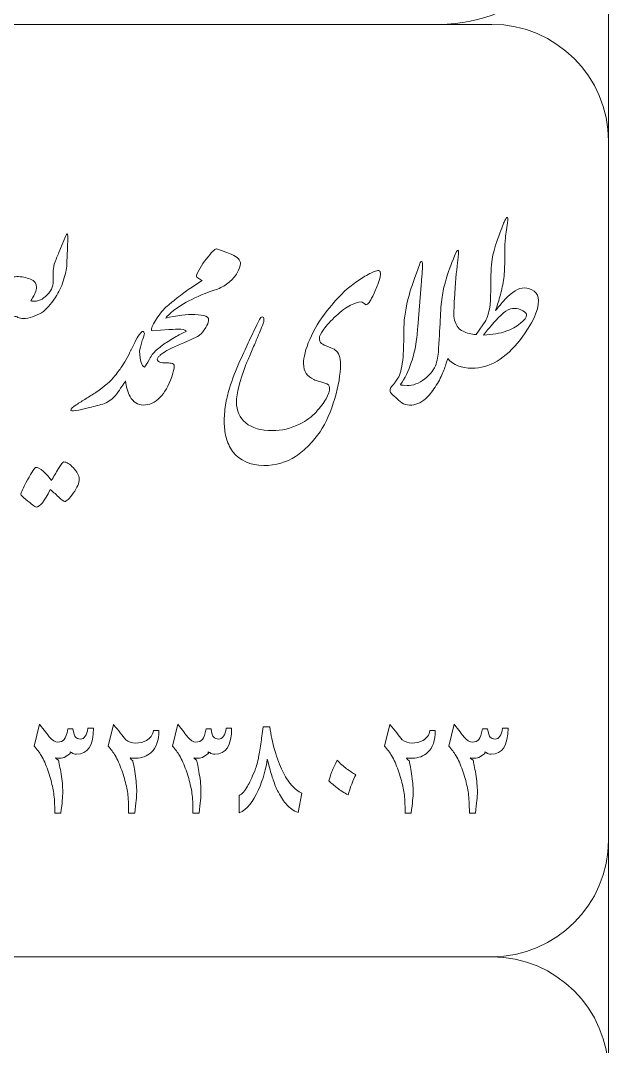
# Model space of a CAD drawing. Header units: millimetres. Extents: x 62 to 462, y 96 to 456.
# Drawn here: x 443.4 to 462.31, y 343.42 to 376.43 of the extents above; entities that cross this region are included whole.
import ezdxf

# ---------------------------------------------------------------- set-up
doc = ezdxf.new("R2010")
doc.units = ezdxf.units.MM
doc.header["$MEASUREMENT"] = 0
doc.layers.add('Layer 1', color=7, linetype='Continuous')

msp = doc.modelspace()

# ---------------------------------------------------------------- linework, layer by layer
at = {"layer": 'Layer 1', "color": 242, "lineweight": 18}
msp.add_lwpolyline([(62.3067, 95.8033), (462.3067, 95.8033), (462.3067, 455.8033), (62.3067, 455.8033), (62.3067, 95.8033)], close=True, dxfattribs=at)
at = {"layer": 'Layer 1', "color": 250, "lineweight": 18}
for points, knots in [([(427.2442, 415.8033), (427.2442, 415.8033), (456.8692, 415.8033), (456.8692, 415.8033), (459.5887, 415.8033), (461.8067, 413.5853), (461.8067, 410.8658), (461.8067, 410.8658), (461.8067, 381.2408), (461.8067, 381.2408), (461.8067, 378.5213), (459.5887, 376.3033), (456.8692, 376.3033), (456.8692, 376.3033), (427.2442, 376.3033), (427.2442, 376.3033), (424.5247, 376.3033), (422.3067, 378.5213), (422.3067, 381.2408), (422.3067, 381.2408), (422.3067, 410.8658), (422.3067, 410.8658), (422.3067, 413.5853), (424.5247, 415.8033), (427.2442, 415.8033)], [0, 0, 0, 0, 0.125, 0.125, 0.125, 0.25, 0.25, 0.25, 0.375, 0.375, 0.375, 0.5, 0.5, 0.5, 0.625, 0.625, 0.625, 0.75, 0.75, 0.75, 0.875, 0.875, 0.875, 1, 1, 1, 1]), ([(436.0567, 376.3033), (436.0567, 376.3033), (458.5567, 376.3033), (458.5567, 376.3033), (460.6221, 376.3033), (462.3067, 374.6187), (462.3067, 372.5533), (462.3067, 372.5533), (462.3067, 350.0533), (462.3067, 350.0533), (462.3067, 347.9879), (460.6221, 346.3033), (458.5567, 346.3033), (458.5567, 346.3033), (436.0567, 346.3033), (436.0567, 346.3033), (433.9913, 346.3033), (432.3067, 347.9879), (432.3067, 350.0533), (432.3067, 350.0533), (432.3067, 372.5533), (432.3067, 372.5533), (432.3067, 374.6187), (433.9913, 376.3033), (436.0567, 376.3033)], [0, 0, 0, 0, 0.125, 0.125, 0.125, 0.25, 0.25, 0.25, 0.375, 0.375, 0.375, 0.5, 0.5, 0.5, 0.625, 0.625, 0.625, 0.75, 0.75, 0.75, 0.875, 0.875, 0.875, 1, 1, 1, 1]), ([(457.3304, 366.9732), (457.338, 366.8896), (457.3533, 366.809), (457.3759, 366.7307), (457.4218, 366.5895), (457.5064, 366.4872), (457.6299, 366.4272), (457.7534, 366.3673), (457.8927, 366.332), (458.048, 366.3214), (458.048, 366.3214), (458.3584, 366.7765), (458.3584, 366.7765), (458.4096, 366.863), (458.4554, 367.0094), (458.4924, 367.2157), (458.5101, 367.3286), (458.5207, 367.5791), (458.5242, 367.9619), (458.5278, 368.3464), (458.5436, 368.6322), (458.5754, 368.8173), (458.6106, 368.9902), (458.6777, 369.2124), (458.7765, 369.4859), (458.877, 369.761), (458.9387, 369.9198), (458.9599, 369.9621), (458.9828, 370.0044), (459.0005, 370.0397), (459.0146, 370.068), (459.0322, 370.0962), (459.0481, 370.1014), (459.0604, 370.0856), (459.0745, 370.0697), (459.078, 370.0432), (459.071, 370.0044), (459.0339, 369.7734), (459.0075, 369.5864), (458.9934, 369.44), (458.9811, 369.2936), (458.974, 369.1542), (458.9757, 369.0219), (458.9775, 368.8896), (458.9757, 368.7186), (458.9687, 368.5086), (458.9616, 368.2988), (458.9405, 368.1048), (458.9052, 367.9284), (458.8717, 367.7502), (458.8293, 367.5791), (458.7765, 367.4115), (458.7253, 367.2457), (458.69, 367.1399), (458.6742, 367.094), (458.757, 367.1981), (458.8576, 367.3163), (458.9793, 367.4521), (459.2086, 367.7008), (459.4185, 367.8243), (459.6037, 367.8243), (459.7166, 367.8243), (459.8207, 367.7872), (459.9141, 367.7149), (460.0094, 367.6461), (460.0588, 367.5491), (460.0588, 367.4203), (460.0588, 367.0887), (459.863, 366.6707), (459.4749, 366.1627), (458.9987, 365.5488), (458.4783, 365.2419), (457.9139, 365.2419), (457.5739, 365.2419), (457.3163, 365.345), (457.1399, 365.5524), (457.1271, 365.5111), (457.1147, 365.4735), (457.1025, 365.4396), (457.0725, 365.3372), (457.0284, 365.2155), (456.9702, 365.0762), (456.9138, 364.9368), (456.8343, 364.7886), (456.7338, 364.6335), (456.6315, 364.4782), (456.5292, 364.353), (456.4251, 364.256), (456.2646, 364.1166), (456.0936, 364.0496), (455.9136, 364.0531), (455.8219, 364.0566), (455.7372, 364.0813), (455.6614, 364.1272), (455.589, 364.1748), (455.5221, 364.2348), (455.4603, 364.3036), (455.4039, 364.3477), (455.3703, 364.3776), (455.3562, 364.39), (455.3086, 364.4359), (455.2839, 364.4817), (455.2839, 364.5294), (455.2839, 364.5646), (455.3016, 364.6052), (455.3351, 364.6493), (455.3703, 364.6934), (455.4091, 364.7445), (455.455, 364.7992), (455.4744, 364.8257), (455.5026, 364.8681), (455.5362, 364.9227), (455.5714, 364.9774), (455.6014, 365.0514), (455.6279, 365.1432), (455.6526, 365.2332), (455.6755, 365.3531), (455.6913, 365.5013), (455.7055, 365.6494), (455.7143, 365.7782), (455.7178, 365.884), (455.7178, 365.884), (455.7284, 366.2051), (455.7284, 366.2051), (455.7319, 366.3144), (455.7319, 366.4308), (455.7284, 366.5508), (455.7354, 366.8683), (455.7901, 367.2123), (455.8942, 367.5844), (455.9665, 367.8366), (456.0812, 368.1753), (456.24, 368.6022), (456.2505, 368.6304), (456.2611, 368.6481), (456.2717, 368.6586), (456.2805, 368.6692), (456.2893, 368.6745), (456.2964, 368.6745), (456.3211, 368.6709), (456.3317, 368.6057), (456.3282, 368.4787), (456.3246, 368.417), (456.3176, 368.3164), (456.3069, 368.1789), (456.2964, 368.0377), (456.2893, 367.9478), (456.2858, 367.9107), (456.2858, 367.9107), (456.1729, 366.5667), (456.1729, 366.5667), (456.1659, 366.4044), (456.1464, 366.2209), (456.1164, 366.0128), (456.0812, 365.8134), (456.0318, 365.6194), (455.9665, 365.4289), (455.8766, 365.1503), (455.7602, 364.9104), (455.619, 364.711), (455.6261, 364.6969), (455.6544, 364.6899), (455.702, 364.6899), (455.702, 364.6899), (455.8325, 364.6846), (455.8325, 364.6846), (456.0212, 364.6776), (456.21, 364.7499), (456.4005, 364.8998), (456.5892, 365.0497), (456.7109, 365.2085), (456.762, 365.3742), (456.8132, 365.5419), (456.8414, 365.7094), (456.845, 365.8788), (456.8679, 366.2685), (456.8873, 366.6072), (456.9014, 366.8947), (456.9155, 367.1823), (456.9366, 367.4151), (456.9666, 367.595), (456.9949, 367.7732), (457.0425, 367.9689), (457.1078, 368.1789), (457.173, 368.3887), (457.2771, 368.6604), (457.4182, 368.9955), (457.4394, 369.0291), (457.457, 369.0432), (457.4747, 369.0361), (457.4923, 369.0291), (457.4853, 368.895), (457.4517, 368.6304), (457.4182, 368.3676), (457.3847, 367.9778), (457.3512, 367.461), (457.3476, 367.3266), (457.3408, 367.1646), (457.3304, 366.9732)], [0, 0, 0, 0, 0.0151515, 0.0151515, 0.0151515, 0.030303, 0.030303, 0.030303, 0.0454545, 0.0454545, 0.0454545, 0.0606061, 0.0606061, 0.0606061, 0.0757576, 0.0757576, 0.0757576, 0.0909091, 0.0909091, 0.0909091, 0.1060606, 0.1060606, 0.1060606, 0.1212121, 0.1212121, 0.1212121, 0.1363636, 0.1363636, 0.1363636, 0.1515152, 0.1515152, 0.1515152, 0.1666667, 0.1666667, 0.1666667, 0.1818182, 0.1818182, 0.1818182, 0.1969697, 0.1969697, 0.1969697, 0.2121212, 0.2121212, 0.2121212, 0.2272727, 0.2272727, 0.2272727, 0.2424242, 0.2424242, 0.2424242, 0.2575758, 0.2575758, 0.2575758, 0.2727273, 0.2727273, 0.2727273, 0.2878788, 0.2878788, 0.2878788, 0.3030303, 0.3030303, 0.3030303, 0.3181818, 0.3181818, 0.3181818, 0.3333333, 0.3333333, 0.3333333, 0.3484848, 0.3484848, 0.3484848, 0.3636364, 0.3636364, 0.3636364, 0.3787879, 0.3787879, 0.3787879, 0.3939394, 0.3939394, 0.3939394, 0.4090909, 0.4090909, 0.4090909, 0.4242424, 0.4242424, 0.4242424, 0.4393939, 0.4393939, 0.4393939, 0.4545455, 0.4545455, 0.4545455, 0.469697, 0.469697, 0.469697, 0.4848485, 0.4848485, 0.4848485, 0.5, 0.5, 0.5, 0.5151515, 0.5151515, 0.5151515, 0.530303, 0.530303, 0.530303, 0.5454545, 0.5454545, 0.5454545, 0.5606061, 0.5606061, 0.5606061, 0.5757576, 0.5757576, 0.5757576, 0.5909091, 0.5909091, 0.5909091, 0.6060606, 0.6060606, 0.6060606, 0.6212121, 0.6212121, 0.6212121, 0.6363636, 0.6363636, 0.6363636, 0.6515152, 0.6515152, 0.6515152, 0.6666667, 0.6666667, 0.6666667, 0.6818182, 0.6818182, 0.6818182, 0.6969697, 0.6969697, 0.6969697, 0.7121212, 0.7121212, 0.7121212, 0.7272727, 0.7272727, 0.7272727, 0.7424242, 0.7424242, 0.7424242, 0.7575758, 0.7575758, 0.7575758, 0.7727273, 0.7727273, 0.7727273, 0.7878788, 0.7878788, 0.7878788, 0.8030303, 0.8030303, 0.8030303, 0.8181818, 0.8181818, 0.8181818, 0.8333333, 0.8333333, 0.8333333, 0.8484848, 0.8484848, 0.8484848, 0.8636364, 0.8636364, 0.8636364, 0.8787879, 0.8787879, 0.8787879, 0.8939394, 0.8939394, 0.8939394, 0.9090909, 0.9090909, 0.9090909, 0.9242424, 0.9242424, 0.9242424, 0.9393939, 0.9393939, 0.9393939, 0.9545455, 0.9545455, 0.9545455, 0.969697, 0.969697, 0.969697, 0.9848485, 0.9848485, 0.9848485, 1, 1, 1, 1]), ([(444.1413, 367.4998), (444.2242, 367.558), (444.2948, 367.6303), (444.353, 367.7167), (444.4147, 367.8032), (444.4465, 367.8896), (444.4465, 367.9761), (444.4465, 367.9761), (444.4465, 368.3165), (444.4465, 368.3165), (444.4465, 368.3994), (444.4606, 368.4911), (444.4871, 368.5899), (444.5364, 368.7274), (444.5859, 368.8545), (444.637, 368.9673), (444.637, 368.9673), (444.8487, 369.4788), (444.8487, 369.4788), (444.8522, 369.5036), (444.8698, 369.5318), (444.9015, 369.5618), (444.9157, 369.5618), (444.921, 369.5265), (444.921, 369.4542), (444.921, 369.4542), (444.9122, 369.0873), (444.9122, 369.0873), (444.9122, 369.0873), (444.891, 368.6428), (444.891, 368.6428), (444.891, 368.4876), (444.8592, 368.3112), (444.7975, 368.1154), (444.7393, 367.9178), (444.6634, 367.745), (444.57, 367.5933), (444.4294, 367.3631), (444.2871, 367.1871), (444.1431, 367.0673), (444.1431, 367.0673), (444.1413, 367.0641), (444.1413, 367.0641), (444.0584, 367.0094), (443.9649, 366.9618), (443.8626, 366.923), (443.7585, 366.8824), (443.658, 366.8559), (443.5628, 366.8418), (443.5098, 366.8313), (443.4552, 366.8348), (443.397, 366.8489), (443.3388, 366.8648), (443.2929, 366.8824), (443.2629, 366.9036), (443.2206, 366.9036), (443.1624, 366.8859), (443.0865, 366.8524), (443.0142, 366.8207), (442.9242, 366.7766), (442.8184, 366.7184), (442.8184, 366.7184), (442.5132, 366.5261), (442.5132, 366.5261), (442.5132, 366.5261), (442.5129, 366.5274), (442.5129, 366.5274), (442.416, 366.4413), (442.2996, 366.376), (442.1622, 366.332), (442.007, 366.2721), (441.8112, 366.2544), (441.5731, 366.2738), (441.5237, 366.2738), (441.3032, 366.1768), (440.9064, 365.9793), (440.9064, 365.9793), (440.6337, 365.829), (440.6337, 365.829), (440.6337, 365.829), (440.6136, 365.75), (440.6136, 365.75), (440.5924, 365.6635), (440.5659, 365.5806), (440.5395, 365.5048), (440.4177, 365.1714), (440.3067, 364.9245), (440.2026, 364.7657), (440.1003, 364.607), (440.0191, 364.5099), (439.9609, 364.4712), (439.901, 364.4341), (439.8145, 364.3935), (439.6963, 364.3494), (439.5799, 364.3071), (439.4018, 364.2471), (439.1619, 364.1695), (438.922, 364.0919), (438.7809, 364.0531), (438.735, 364.0531), (438.7086, 364.0531), (438.6945, 364.0602), (438.6945, 364.0743), (438.6663, 364.1113), (438.8091, 364.2366), (439.1231, 364.4465), (439.437, 364.6563), (439.6399, 364.794), (439.7298, 364.8592), (439.8216, 364.9245), (439.9151, 365.0197), (440.0085, 365.1467), (440.1038, 365.2719), (440.1744, 365.4148), (440.2185, 365.5718), (440.1708, 365.5789), (440.1214, 365.5701), (440.0721, 365.5436), (440.0209, 365.5189), (439.9715, 365.5048), (439.9239, 365.5048), (439.7969, 365.5083), (439.6893, 365.5506), (439.6029, 365.6301), (439.5182, 365.7076), (439.4811, 365.7958), (439.4952, 365.8929), (439.5093, 365.9511), (439.5288, 366.0198), (439.5552, 366.0975), (439.5799, 366.1751), (439.6346, 366.2985), (439.7175, 366.4661), (439.8004, 366.6354), (439.8833, 366.7748), (439.968, 366.8841), (440.0526, 366.9953), (440.1355, 367.05), (440.2185, 367.05), (440.3595, 367.05), (440.4777, 366.99), (440.573, 366.87), (440.6682, 366.7483), (440.7141, 366.6037), (440.7141, 366.4361), (440.7141, 366.4361), (440.7138, 366.4008), (440.7138, 366.4008), (440.7138, 366.4008), (440.8111, 366.4344), (440.8111, 366.4344), (440.9257, 366.4767), (440.984, 366.5067), (440.984, 366.5278), (440.9628, 366.5631), (440.9522, 366.6054), (440.9522, 366.6566), (440.9592, 366.7024), (440.9769, 366.7589), (441.0051, 366.8277), (441.0528, 366.9546), (441.141, 367.1346), (441.2679, 367.3656), (441.3473, 367.5174), (441.4479, 367.6514), (441.5731, 367.7679), (441.6966, 367.8825), (441.7971, 367.9389), (441.873, 367.9389), (441.9929, 367.9389), (442.0917, 367.8878), (442.1675, 367.789), (442.2363, 367.692), (442.2699, 367.565), (442.2699, 367.4062), (442.2699, 367.2651), (442.2504, 367.1381), (442.2116, 367.027), (442.171, 366.9141), (442.1463, 366.8453), (442.1358, 366.8171), (442.1358, 366.8171), (442.1975, 366.8277), (442.1975, 366.8277), (442.3316, 366.8612), (442.4374, 366.907), (442.5132, 366.9618), (442.5132, 366.9618), (442.5165, 366.9564), (442.5165, 366.9564), (442.578, 366.9883), (442.6651, 367.0407), (442.776, 367.1153), (442.8008, 367.1294), (442.8572, 367.17), (442.9472, 367.2352), (442.9472, 367.2899), (442.9224, 367.3692), (442.8748, 367.4733), (442.8237, 367.5668), (442.7532, 367.6127), (442.6632, 367.6127), (442.605, 367.6127), (442.545, 367.5986), (442.4815, 367.5703), (442.4374, 367.5703), (442.4233, 367.6003), (442.4409, 367.6585), (442.455, 367.7009), (442.485, 367.752), (442.5344, 367.8138), (442.6103, 367.9107), (442.7037, 367.9919), (442.8184, 368.0571), (442.8907, 368.096), (442.9648, 368.1242), (443.0406, 368.1453), (443.1342, 368.1736), (443.2117, 368.1877), (443.2788, 368.1877), (443.4357, 368.1877), (443.5839, 368.1594), (443.7233, 368.1048), (443.8538, 368.0536), (443.919, 367.9637), (443.919, 367.8349), (443.919, 367.7908), (443.9032, 367.7361), (443.8732, 367.6709), (443.8556, 367.632), (443.8397, 367.5968), (443.8238, 367.5668), (443.808, 367.5351), (443.7797, 367.4839), (443.7374, 367.4116), (443.7621, 367.3904), (443.8203, 367.3887), (443.9138, 367.4028), (444.0072, 367.4187), (444.0831, 367.4504), (444.1413, 367.4998)], [0, 0, 0, 0, 0.0125, 0.0125, 0.0125, 0.025, 0.025, 0.025, 0.0375, 0.0375, 0.0375, 0.05, 0.05, 0.05, 0.0625, 0.0625, 0.0625, 0.075, 0.075, 0.075, 0.0875, 0.0875, 0.0875, 0.1, 0.1, 0.1, 0.1125, 0.1125, 0.1125, 0.125, 0.125, 0.125, 0.1375, 0.1375, 0.1375, 0.15, 0.15, 0.15, 0.1625, 0.1625, 0.1625, 0.175, 0.175, 0.175, 0.1875, 0.1875, 0.1875, 0.2, 0.2, 0.2, 0.2125, 0.2125, 0.2125, 0.225, 0.225, 0.225, 0.2375, 0.2375, 0.2375, 0.25, 0.25, 0.25, 0.2625, 0.2625, 0.2625, 0.275, 0.275, 0.275, 0.2875, 0.2875, 0.2875, 0.3, 0.3, 0.3, 0.3125, 0.3125, 0.3125, 0.325, 0.325, 0.325, 0.3375, 0.3375, 0.3375, 0.35, 0.35, 0.35, 0.3625, 0.3625, 0.3625, 0.375, 0.375, 0.375, 0.3875, 0.3875, 0.3875, 0.4, 0.4, 0.4, 0.4125, 0.4125, 0.4125, 0.425, 0.425, 0.425, 0.4375, 0.4375, 0.4375, 0.45, 0.45, 0.45, 0.4625, 0.4625, 0.4625, 0.475, 0.475, 0.475, 0.4875, 0.4875, 0.4875, 0.5, 0.5, 0.5, 0.5125, 0.5125, 0.5125, 0.525, 0.525, 0.525, 0.5375, 0.5375, 0.5375, 0.55, 0.55, 0.55, 0.5625, 0.5625, 0.5625, 0.575, 0.575, 0.575, 0.5875, 0.5875, 0.5875, 0.6, 0.6, 0.6, 0.6125, 0.6125, 0.6125, 0.625, 0.625, 0.625, 0.6375, 0.6375, 0.6375, 0.65, 0.65, 0.65, 0.6625, 0.6625, 0.6625, 0.675, 0.675, 0.675, 0.6875, 0.6875, 0.6875, 0.7, 0.7, 0.7, 0.7125, 0.7125, 0.7125, 0.725, 0.725, 0.725, 0.7375, 0.7375, 0.7375, 0.75, 0.75, 0.75, 0.7625, 0.7625, 0.7625, 0.775, 0.775, 0.775, 0.7875, 0.7875, 0.7875, 0.8, 0.8, 0.8, 0.8125, 0.8125, 0.8125, 0.825, 0.825, 0.825, 0.8375, 0.8375, 0.8375, 0.85, 0.85, 0.85, 0.8625, 0.8625, 0.8625, 0.875, 0.875, 0.875, 0.8875, 0.8875, 0.8875, 0.9, 0.9, 0.9, 0.9125, 0.9125, 0.9125, 0.925, 0.925, 0.925, 0.9375, 0.9375, 0.9375, 0.95, 0.95, 0.95, 0.9625, 0.9625, 0.9625, 0.975, 0.975, 0.975, 0.9875, 0.9875, 0.9875, 1, 1, 1, 1]), ([(448.1684, 367.2828), (448.2548, 367.3551), (448.3783, 367.4539), (448.5405, 367.5827), (448.6993, 367.7026), (448.8069, 367.782), (448.8669, 367.819), (448.8669, 367.819), (449.2373, 368.0625), (449.2373, 368.0625), (449.2285, 368.0695), (449.1915, 368.0924), (449.1297, 368.1294), (449.0821, 368.1542), (449.0574, 368.1876), (449.0574, 368.2335), (449.1474, 368.4328), (449.2708, 368.6304), (449.4296, 368.828), (449.5848, 369.0132), (449.6748, 369.0978), (449.703, 369.0802), (449.9817, 368.985), (450.1475, 368.9232), (450.1986, 368.9003), (450.3821, 368.8138), (450.4738, 368.715), (450.4738, 368.6057), (450.4738, 368.5299), (450.4385, 368.4311), (450.3697, 368.3112), (450.2939, 368.193), (450.2074, 368.0924), (450.1122, 368.006), (450.0046, 367.9161), (449.8794, 367.8437), (449.7347, 367.789), (449.359, 367.662), (449.0521, 367.5351), (448.8122, 367.408), (448.5762, 367.2848), (448.3639, 367.1394), (448.1775, 366.9701), (448.1775, 366.9701), (448.1701, 366.9582), (448.1701, 366.9582), (448.1313, 366.9353), (448.1067, 366.9123), (448.0943, 366.8912), (448.0819, 366.87), (448.0767, 366.8595), (448.0767, 366.8559), (448.1067, 366.863), (448.2372, 366.8859), (448.4647, 366.9282), (448.6323, 366.9547), (448.7734, 366.9688), (448.888, 366.9688), (449.052, 366.9688), (449.1879, 366.9582), (449.2902, 366.9388), (449.3978, 366.9177), (449.4507, 366.8683), (449.4507, 366.7889), (449.4507, 366.7572), (449.4313, 366.699), (449.3943, 366.6125), (449.3449, 366.5226), (449.2831, 366.4326), (449.2073, 366.3444), (449.1561, 366.2844), (448.9727, 366.1909), (448.6569, 366.0604), (448.343, 365.9281), (448.149, 365.8399), (448.0767, 365.7941), (448.0043, 365.7465), (447.9496, 365.7076), (447.9108, 365.6777), (447.89, 365.6502), (447.8672, 365.6297), (447.8426, 365.6168), (447.7887, 365.555), (447.7816, 365.5059), (447.8226, 365.4695), (447.8632, 365.4307), (447.932, 365.4113), (448.029, 365.4096), (448.126, 365.4078), (448.1966, 365.4078), (448.2407, 365.4078), (448.3095, 365.4007), (448.3448, 365.3601), (448.3448, 365.2878), (448.3448, 365.2367), (448.3165, 365.1273), (448.2618, 364.9633), (448.1649, 364.674), (448.0396, 364.4517), (447.8844, 364.2966), (447.7221, 364.1343), (447.5457, 364.0531), (447.3517, 364.0531), (447.17, 364.0531), (447.0271, 364.1448), (446.9231, 364.3265), (446.8439, 364.4712), (446.7954, 364.6392), (446.7791, 364.8303), (446.7089, 364.7246), (446.6141, 364.586), (446.4944, 364.4147), (446.4221, 364.3248), (446.3604, 364.2612), (446.3074, 364.2242), (446.2386, 364.1748), (446.1699, 364.136), (446.0993, 364.1078), (446.0288, 364.0778), (445.9512, 364.0549), (445.8665, 364.0355), (445.7818, 364.0161), (445.6989, 363.9966), (445.616, 363.9755), (445.616, 363.9755), (445.2738, 363.8926), (445.2738, 363.8926), (445.1362, 363.8697), (445.0515, 363.8661), (445.0215, 363.882), (445.0215, 363.9314), (445.078, 363.9914), (445.1927, 364.0637), (445.295, 364.1289), (445.4008, 364.196), (445.5066, 364.263), (445.6143, 364.33), (445.7201, 364.3953), (445.8276, 364.4606), (446.0993, 364.6511), (446.3039, 364.8292), (446.438, 364.9932), (446.5403, 365.122), (446.6214, 365.2332), (446.6796, 365.3301), (446.7184, 365.3848), (446.7749, 365.4801), (446.8507, 365.6142), (446.8507, 365.6142), (446.9007, 365.7166), (446.9007, 365.7166), (446.9127, 365.7446), (446.9254, 365.7715), (446.939, 365.7976), (446.9452, 365.8101), (446.9515, 365.8222), (446.958, 365.834), (446.958, 365.834), (447.0729, 366.0693), (447.0729, 366.0693), (447.1242, 366.1751), (447.1753, 366.2615), (447.2229, 366.3267), (447.267, 366.3921), (447.3093, 366.4238), (447.3464, 366.4203), (447.3816, 366.4026), (447.3922, 366.3691), (447.3781, 366.3162), (447.3393, 366.2033), (447.3164, 366.1292), (447.3058, 366.0939), (447.2667, 365.9638), (447.2411, 365.8608), (447.2298, 365.7864), (447.2472, 365.4744), (447.2981, 365.3052), (447.3834, 365.2773), (447.4205, 365.316), (447.4752, 365.399), (447.5439, 365.526), (447.5845, 365.6018), (447.6163, 365.6529), (447.6357, 365.6812), (447.6408, 365.6877), (447.6467, 365.6931), (447.6534, 365.6979), (447.6844, 365.736), (447.7227, 365.7765), (447.7662, 365.817), (447.8738, 365.914), (447.9814, 365.9969), (448.0925, 366.0693), (448.2336, 366.1627), (448.3695, 366.2439), (448.5, 366.3126), (448.5105, 366.3197), (448.5846, 366.3567), (448.7223, 366.422), (448.7223, 366.4555), (448.6675, 366.4802), (448.5564, 366.4944), (448.4612, 366.4979), (448.3306, 366.4944), (448.1701, 366.4837), (448.1701, 366.4837), (447.6321, 366.4414), (447.6321, 366.4414), (447.6075, 366.4414), (447.6004, 366.4626), (447.611, 366.5031), (447.6321, 366.5931), (447.6992, 366.7236), (447.8156, 366.8912), (447.9288, 367.0583), (448.0453, 367.1859), (448.1653, 367.2756), (448.1653, 367.2756), (448.1684, 367.2828), (448.1684, 367.2828)], [0, 0, 0, 0, 0.0136986, 0.0136986, 0.0136986, 0.0273973, 0.0273973, 0.0273973, 0.0410959, 0.0410959, 0.0410959, 0.0547945, 0.0547945, 0.0547945, 0.0684932, 0.0684932, 0.0684932, 0.0821918, 0.0821918, 0.0821918, 0.0958904, 0.0958904, 0.0958904, 0.109589, 0.109589, 0.109589, 0.1232877, 0.1232877, 0.1232877, 0.1369863, 0.1369863, 0.1369863, 0.1506849, 0.1506849, 0.1506849, 0.1643836, 0.1643836, 0.1643836, 0.1780822, 0.1780822, 0.1780822, 0.1917808, 0.1917808, 0.1917808, 0.2054795, 0.2054795, 0.2054795, 0.2191781, 0.2191781, 0.2191781, 0.2328767, 0.2328767, 0.2328767, 0.2465753, 0.2465753, 0.2465753, 0.260274, 0.260274, 0.260274, 0.2739726, 0.2739726, 0.2739726, 0.2876712, 0.2876712, 0.2876712, 0.3013699, 0.3013699, 0.3013699, 0.3150685, 0.3150685, 0.3150685, 0.3287671, 0.3287671, 0.3287671, 0.3424658, 0.3424658, 0.3424658, 0.3561644, 0.3561644, 0.3561644, 0.369863, 0.369863, 0.369863, 0.3835616, 0.3835616, 0.3835616, 0.3972603, 0.3972603, 0.3972603, 0.4109589, 0.4109589, 0.4109589, 0.4246575, 0.4246575, 0.4246575, 0.4383562, 0.4383562, 0.4383562, 0.4520548, 0.4520548, 0.4520548, 0.4657534, 0.4657534, 0.4657534, 0.4794521, 0.4794521, 0.4794521, 0.4931507, 0.4931507, 0.4931507, 0.5068493, 0.5068493, 0.5068493, 0.5205479, 0.5205479, 0.5205479, 0.5342466, 0.5342466, 0.5342466, 0.5479452, 0.5479452, 0.5479452, 0.5616438, 0.5616438, 0.5616438, 0.5753425, 0.5753425, 0.5753425, 0.5890411, 0.5890411, 0.5890411, 0.6027397, 0.6027397, 0.6027397, 0.6164384, 0.6164384, 0.6164384, 0.630137, 0.630137, 0.630137, 0.6438356, 0.6438356, 0.6438356, 0.6575342, 0.6575342, 0.6575342, 0.6712329, 0.6712329, 0.6712329, 0.6849315, 0.6849315, 0.6849315, 0.6986301, 0.6986301, 0.6986301, 0.7123288, 0.7123288, 0.7123288, 0.7260274, 0.7260274, 0.7260274, 0.739726, 0.739726, 0.739726, 0.7534247, 0.7534247, 0.7534247, 0.7671233, 0.7671233, 0.7671233, 0.7808219, 0.7808219, 0.7808219, 0.7945205, 0.7945205, 0.7945205, 0.8082192, 0.8082192, 0.8082192, 0.8219178, 0.8219178, 0.8219178, 0.8356164, 0.8356164, 0.8356164, 0.8493151, 0.8493151, 0.8493151, 0.8630137, 0.8630137, 0.8630137, 0.8767123, 0.8767123, 0.8767123, 0.890411, 0.890411, 0.890411, 0.9041096, 0.9041096, 0.9041096, 0.9178082, 0.9178082, 0.9178082, 0.9315068, 0.9315068, 0.9315068, 0.9452055, 0.9452055, 0.9452055, 0.9589041, 0.9589041, 0.9589041, 0.9726027, 0.9726027, 0.9726027, 0.9863014, 0.9863014, 0.9863014, 1, 1, 1, 1]), ([(454.9788, 368.2494), (454.9664, 368.163), (454.9434, 368.0801), (454.9152, 367.9989), (454.8852, 367.9178), (454.8376, 367.8049), (454.7706, 367.6602), (454.7036, 367.5156), (454.663, 367.4327), (454.6489, 367.4115), (454.5942, 367.3251), (454.5448, 367.2828), (454.5042, 367.2828), (454.4725, 367.304), (454.446, 367.3233), (454.4214, 367.3428), (454.3967, 367.3622), (454.3755, 367.371), (454.3543, 367.371), (454.2679, 367.371), (454.155, 367.3357), (454.0139, 367.2651), (453.871, 367.1946), (453.7176, 367.0817), (453.5482, 366.9265), (453.3789, 366.7713), (453.2466, 366.6266), (453.1514, 366.4926), (453.0579, 366.3585), (453.0102, 366.265), (453.0102, 366.2139), (453.0102, 366.138), (453.0332, 366.078), (453.0825, 366.0375), (453.1231, 366.0057), (453.1972, 365.9705), (453.3048, 365.9299), (453.4107, 365.8875), (453.483, 365.854), (453.5165, 365.8258), (453.6312, 365.7465), (453.6876, 365.5912), (453.6876, 365.3601), (453.6876, 365.0409), (453.6276, 364.674), (453.5059, 364.263), (453.386, 363.8502), (453.2272, 363.494), (453.0314, 363.1905), (452.9309, 363.0495), (452.8145, 362.9083), (452.6804, 362.7672), (452.5464, 362.6244), (452.4017, 362.5044), (452.2465, 362.4039), (451.9501, 362.2081), (451.608, 362.1093), (451.2234, 362.1093), (450.786, 362.1164), (450.4526, 362.2645), (450.225, 362.5538), (450.1227, 362.702), (450.0504, 362.859), (450.0117, 363.0248), (449.9711, 363.1905), (449.9517, 363.3476), (449.9517, 363.4957), (449.9517, 363.6845), (449.9658, 363.8697), (449.9922, 364.0513), (450.0204, 364.2312), (450.0628, 364.413), (450.121, 364.5964), (450.2109, 364.8927), (450.3186, 365.1785), (450.4473, 365.4537), (450.5743, 365.7288), (450.6766, 365.9511), (450.756, 366.1204), (450.756, 366.1204), (450.9994, 366.6372), (450.9994, 366.6372), (451.0276, 366.6954), (451.0559, 366.7518), (451.0876, 366.8083), (451.1176, 366.863), (451.1458, 366.8895), (451.1705, 366.8895), (451.204, 366.8895), (451.2234, 366.863), (451.2252, 366.8083), (451.227, 366.7518), (451.2199, 366.7113), (451.2058, 366.6831), (451.1688, 366.5843), (451.1352, 366.4996), (451.1088, 366.4326), (451.0806, 366.3656), (451.04, 366.2685), (450.9835, 366.1416), (450.9288, 366.0128), (450.8689, 365.8752), (450.8054, 365.727), (450.7419, 365.5789), (450.689, 365.4572), (450.6484, 365.3601), (450.4455, 364.824), (450.3432, 364.42), (450.3432, 364.1519), (450.3432, 363.8697), (450.4438, 363.6456), (450.6466, 363.4798), (450.8477, 363.3141), (451.1317, 363.2311), (451.4968, 363.2311), (451.8002, 363.2311), (452.093, 363.3017), (452.377, 363.4428), (452.5869, 363.5504), (452.7633, 363.6792), (452.9044, 363.8309), (453.0455, 363.9825), (453.1531, 364.1254), (453.2272, 364.2577), (453.3013, 364.39), (453.3384, 364.5099), (453.3384, 364.6158), (453.3384, 364.6811), (453.2889, 364.7304), (453.1902, 364.7604), (453.0914, 364.7922), (453.0208, 364.8133), (452.9767, 364.824), (452.9344, 364.8327), (452.885, 364.8522), (452.8286, 364.8804), (452.7228, 364.9315), (452.6416, 364.9968), (452.5851, 365.0744), (452.5305, 365.152), (452.5023, 365.2578), (452.5023, 365.3919), (452.5023, 365.5947), (452.5692, 365.854), (452.7015, 366.1662), (452.8338, 366.4802), (453.0208, 366.7889), (453.2625, 367.0923), (453.46, 367.3392), (453.6399, 367.5421), (453.8004, 367.6956), (453.8869, 367.7749), (453.998, 367.8666), (454.1321, 367.9672), (454.2661, 368.0695), (454.3967, 368.1559), (454.5254, 368.2282), (454.6806, 368.3182), (454.8024, 368.3694), (454.8923, 368.3835), (454.9293, 368.3835), (454.9558, 368.3676), (454.9699, 368.3376), (454.9823, 368.3058), (454.9858, 368.2776), (454.9788, 368.2494)], [0, 0, 0, 0, 0.0181818, 0.0181818, 0.0181818, 0.0363636, 0.0363636, 0.0363636, 0.0545455, 0.0545455, 0.0545455, 0.0727273, 0.0727273, 0.0727273, 0.0909091, 0.0909091, 0.0909091, 0.1090909, 0.1090909, 0.1090909, 0.1272727, 0.1272727, 0.1272727, 0.1454545, 0.1454545, 0.1454545, 0.1636364, 0.1636364, 0.1636364, 0.1818182, 0.1818182, 0.1818182, 0.2, 0.2, 0.2, 0.2181818, 0.2181818, 0.2181818, 0.2363636, 0.2363636, 0.2363636, 0.2545455, 0.2545455, 0.2545455, 0.2727273, 0.2727273, 0.2727273, 0.2909091, 0.2909091, 0.2909091, 0.3090909, 0.3090909, 0.3090909, 0.3272727, 0.3272727, 0.3272727, 0.3454545, 0.3454545, 0.3454545, 0.3636364, 0.3636364, 0.3636364, 0.3818182, 0.3818182, 0.3818182, 0.4, 0.4, 0.4, 0.4181818, 0.4181818, 0.4181818, 0.4363636, 0.4363636, 0.4363636, 0.4545455, 0.4545455, 0.4545455, 0.4727273, 0.4727273, 0.4727273, 0.4909091, 0.4909091, 0.4909091, 0.5090909, 0.5090909, 0.5090909, 0.5272727, 0.5272727, 0.5272727, 0.5454545, 0.5454545, 0.5454545, 0.5636364, 0.5636364, 0.5636364, 0.5818182, 0.5818182, 0.5818182, 0.6, 0.6, 0.6, 0.6181818, 0.6181818, 0.6181818, 0.6363636, 0.6363636, 0.6363636, 0.6545455, 0.6545455, 0.6545455, 0.6727273, 0.6727273, 0.6727273, 0.6909091, 0.6909091, 0.6909091, 0.7090909, 0.7090909, 0.7090909, 0.7272727, 0.7272727, 0.7272727, 0.7454545, 0.7454545, 0.7454545, 0.7636364, 0.7636364, 0.7636364, 0.7818182, 0.7818182, 0.7818182, 0.8, 0.8, 0.8, 0.8181818, 0.8181818, 0.8181818, 0.8363636, 0.8363636, 0.8363636, 0.8545455, 0.8545455, 0.8545455, 0.8727273, 0.8727273, 0.8727273, 0.8909091, 0.8909091, 0.8909091, 0.9090909, 0.9090909, 0.9090909, 0.9272727, 0.9272727, 0.9272727, 0.9454545, 0.9454545, 0.9454545, 0.9636364, 0.9636364, 0.9636364, 0.9818182, 0.9818182, 0.9818182, 1, 1, 1, 1]), ([(459.676, 366.9441), (459.676, 366.9882), (459.6354, 367.0358), (459.5526, 367.0887), (459.4626, 367.1399), (459.3726, 367.1664), (459.2827, 367.1664), (459.1186, 367.1734), (458.9175, 367.0428), (458.6847, 366.7783), (458.6142, 366.7059), (458.4819, 366.549), (458.2861, 366.3073), (458.5754, 366.3214), (458.8135, 366.362), (459.0022, 366.4272), (459.1892, 366.4926), (459.348, 366.579), (459.4749, 366.6848), (459.609, 366.7924), (459.676, 366.8788), (459.676, 366.9441)], [0, 0, 0, 0, 0.1428571, 0.1428571, 0.1428571, 0.2857143, 0.2857143, 0.2857143, 0.4285714, 0.4285714, 0.4285714, 0.5714286, 0.5714286, 0.5714286, 0.7142857, 0.7142857, 0.7142857, 0.8571429, 0.8571429, 0.8571429, 1, 1, 1, 1]), ([(443.4129, 361.1798), (443.4129, 361.1586), (443.464, 361.1075), (443.5645, 361.0245), (443.6669, 360.9417), (443.7409, 360.8799), (443.7903, 360.8394), (443.8415, 360.7935), (443.8821, 360.7723), (443.9085, 360.7723), (444.0196, 360.7723), (444.1678, 360.9593), (444.353, 361.335), (444.4289, 361.2803), (444.517, 361.2027), (444.6176, 361.1022), (444.7164, 361.0016), (444.7851, 360.9522), (444.824, 360.9522), (444.8822, 360.9522), (444.9739, 361.0404), (445.0974, 361.2168), (445.2243, 361.395), (445.2879, 361.5502), (445.2879, 361.6807), (445.2825, 361.7919), (445.2191, 361.91), (445.0992, 362.0352), (444.981, 362.1605), (444.8787, 362.224), (444.7922, 362.224), (444.7658, 362.224), (444.7093, 362.1534), (444.6246, 362.0123), (444.54, 361.8712), (444.4641, 361.7424), (444.3954, 361.6296), (444.3354, 361.7124), (444.2507, 361.8077), (444.1395, 361.917), (444.0267, 362.0247), (443.942, 362.067), (443.8838, 362.0423), (443.8521, 362.0423), (443.7657, 361.91), (443.6245, 361.6455), (443.4834, 361.3791), (443.4129, 361.2256), (443.4129, 361.1798)], [0, 0, 0, 0, 0.0625, 0.0625, 0.0625, 0.125, 0.125, 0.125, 0.1875, 0.1875, 0.1875, 0.25, 0.25, 0.25, 0.3125, 0.3125, 0.3125, 0.375, 0.375, 0.375, 0.4375, 0.4375, 0.4375, 0.5, 0.5, 0.5, 0.5625, 0.5625, 0.5625, 0.625, 0.625, 0.625, 0.6875, 0.6875, 0.6875, 0.75, 0.75, 0.75, 0.8125, 0.8125, 0.8125, 0.875, 0.875, 0.875, 0.9375, 0.9375, 0.9375, 1, 1, 1, 1]), ([(436.0567, 346.3033), (436.0567, 346.3033), (458.5567, 346.3033), (458.5567, 346.3033), (460.6221, 346.3033), (462.3067, 344.6187), (462.3067, 342.5533), (462.3067, 342.5533), (462.3067, 320.0533), (462.3067, 320.0533), (462.3067, 317.9879), (460.6221, 316.3033), (458.5567, 316.3033), (458.5567, 316.3033), (436.0567, 316.3033), (436.0567, 316.3033), (433.9913, 316.3033), (432.3067, 317.9879), (432.3067, 320.0533), (432.3067, 320.0533), (432.3067, 342.5533), (432.3067, 342.5533), (432.3067, 344.6187), (433.9913, 346.3033), (436.0567, 346.3033)], [0, 0, 0, 0, 0.125, 0.125, 0.125, 0.25, 0.25, 0.25, 0.375, 0.375, 0.375, 0.5, 0.5, 0.5, 0.625, 0.625, 0.625, 0.75, 0.75, 0.75, 0.875, 0.875, 0.875, 1, 1, 1, 1])]:
    msp.add_open_spline(points, degree=3, knots=knots, dxfattribs=at)
at = {"layer": 'Layer 1', "color": 250, "lineweight": 9}
for points, knots in [([(445.3254, 353.3093), (445.4541, 353.3093), (445.5361, 353.4257), (445.5705, 353.6576), (445.5705, 353.6576), (445.7442, 353.6576), (445.7442, 353.6576), (445.7442, 353.0977), (445.5626, 352.8181), (445.201, 352.8181), (445.1446, 352.8181), (445.0908, 352.8358), (445.0396, 352.871), (444.9894, 352.9063), (444.9779, 352.8993), (445.0079, 352.849), (445.0097, 352.8578), (444.9753, 352.834), (444.9038, 352.7767), (444.8404, 352.7238), (444.776, 352.6964), (444.7107, 352.6964), (444.7019, 352.6964), (444.6913, 352.6964), (444.6781, 352.6956), (444.6649, 352.6947), (444.6499, 352.6938), (444.6331, 352.6938), (444.6023, 352.6938), (444.5714, 352.6973), (444.5414, 352.7035), (444.5114, 352.7097), (444.537, 352.6832), (444.6199, 352.6241), (444.6428, 352.5456), (444.671, 352.3984), (444.7063, 352.1823), (444.7416, 351.9672), (444.7592, 351.7749), (444.7592, 351.6065), (444.7592, 351.4637), (444.7389, 351.237), (444.6975, 350.9275), (444.6975, 350.9275), (444.5009, 350.9275), (444.5009, 350.9275), (444.5009, 351.2026), (444.4903, 351.4143), (444.4691, 351.5615), (444.4471, 351.7088), (444.4127, 351.8666), (444.3642, 352.0351), (444.3113, 352.2211), (444.2487, 352.3984), (444.1781, 352.565), (444.1437, 352.6426), (444.1067, 352.7132), (444.067, 352.7767), (444.0106, 352.8719), (443.9347, 352.9742), (443.8395, 353.0844), (443.8395, 353.0844), (444.0159, 353.7872), (444.0159, 353.7872), (444.1658, 353.5871), (444.2689, 353.453), (444.3254, 353.3843), (444.4241, 353.2705), (444.5141, 353.2132), (444.597, 353.2132), (444.6913, 353.2132), (444.761, 353.2405), (444.806, 353.2934), (444.8492, 353.3455), (444.888, 353.4583), (444.9224, 353.632), (444.9224, 353.632), (445.0829, 353.632), (445.0829, 353.632), (445.1067, 353.4945), (445.1358, 353.4063), (445.1702, 353.3675), (445.2045, 353.3287), (445.2566, 353.3093), (445.3254, 353.3093)], [0, 0, 0, 0, 0.0357143, 0.0357143, 0.0357143, 0.0714286, 0.0714286, 0.0714286, 0.1071429, 0.1071429, 0.1071429, 0.1428571, 0.1428571, 0.1428571, 0.1785714, 0.1785714, 0.1785714, 0.2142857, 0.2142857, 0.2142857, 0.25, 0.25, 0.25, 0.2857143, 0.2857143, 0.2857143, 0.3214286, 0.3214286, 0.3214286, 0.3571429, 0.3571429, 0.3571429, 0.3928571, 0.3928571, 0.3928571, 0.4285714, 0.4285714, 0.4285714, 0.4642857, 0.4642857, 0.4642857, 0.5, 0.5, 0.5, 0.5357143, 0.5357143, 0.5357143, 0.5714286, 0.5714286, 0.5714286, 0.6071429, 0.6071429, 0.6071429, 0.6428571, 0.6428571, 0.6428571, 0.6785714, 0.6785714, 0.6785714, 0.7142857, 0.7142857, 0.7142857, 0.75, 0.75, 0.75, 0.7857143, 0.7857143, 0.7857143, 0.8214286, 0.8214286, 0.8214286, 0.8571429, 0.8571429, 0.8571429, 0.8928571, 0.8928571, 0.8928571, 0.9285714, 0.9285714, 0.9285714, 0.9642857, 0.9642857, 0.9642857, 1, 1, 1, 1]), ([(447.1005, 353.177), (447.2301, 353.177), (447.3474, 353.207), (447.4541, 353.2652), (447.5767, 353.3322), (447.6516, 353.4372), (447.6789, 353.58), (447.6789, 353.58), (447.85, 353.58), (447.85, 353.58), (447.85, 353.2634), (447.768, 353.0298), (447.604, 352.8799), (447.47, 352.7564), (447.3068, 352.6938), (447.1163, 352.6938), (447.1163, 352.6938), (447.0775, 352.6938), (447.0775, 352.6938), (447.022, 352.6938), (446.977, 352.6956), (446.9417, 352.6991), (446.9065, 352.7026), (446.9294, 352.6717), (447.0105, 352.6065), (447.0273, 352.5465), (447.0529, 352.4072), (447.0864, 352.1894), (447.1199, 351.9716), (447.1366, 351.7767), (447.1366, 351.6065), (447.1366, 351.4637), (447.1163, 351.237), (447.0749, 350.9275), (447.0749, 350.9275), (446.8783, 350.9275), (446.8783, 350.9275), (446.8783, 351.2026), (446.8677, 351.4143), (446.8465, 351.5615), (446.8245, 351.7088), (446.7901, 351.8666), (446.7416, 352.0351), (446.6878, 352.2211), (446.6261, 352.3984), (446.5555, 352.565), (446.5211, 352.6426), (446.4841, 352.7132), (446.4444, 352.7767), (446.388, 352.8719), (446.3121, 352.9742), (446.2169, 353.0844), (446.2169, 353.0844), (446.3897, 353.7793), (446.3897, 353.7793), (446.552, 353.5791), (446.6834, 353.416), (446.7857, 353.2881), (446.8747, 353.2141), (446.9797, 353.177), (447.1005, 353.177)], [0, 0, 0, 0, 0.05, 0.05, 0.05, 0.1, 0.1, 0.1, 0.15, 0.15, 0.15, 0.2, 0.2, 0.2, 0.25, 0.25, 0.25, 0.3, 0.3, 0.3, 0.35, 0.35, 0.35, 0.4, 0.4, 0.4, 0.45, 0.45, 0.45, 0.5, 0.5, 0.5, 0.55, 0.55, 0.55, 0.6, 0.6, 0.6, 0.65, 0.65, 0.65, 0.7, 0.7, 0.7, 0.75, 0.75, 0.75, 0.8, 0.8, 0.8, 0.85, 0.85, 0.85, 0.9, 0.9, 0.9, 0.95, 0.95, 0.95, 1, 1, 1, 1]), ([(449.7698, 353.3093), (449.8985, 353.3093), (449.9805, 353.4257), (450.0149, 353.6576), (450.0149, 353.6576), (450.1886, 353.6576), (450.1886, 353.6576), (450.1886, 353.0977), (450.007, 352.8181), (449.6454, 352.8181), (449.589, 352.8181), (449.5352, 352.8358), (449.484, 352.871), (449.4338, 352.9063), (449.4223, 352.8993), (449.4523, 352.849), (449.4541, 352.8578), (449.4197, 352.834), (449.3482, 352.7767), (449.2848, 352.7238), (449.2204, 352.6964), (449.1551, 352.6964), (449.1463, 352.6964), (449.1357, 352.6964), (449.1225, 352.6956), (449.1093, 352.6947), (449.0943, 352.6938), (449.0775, 352.6938), (449.0467, 352.6938), (449.0158, 352.6973), (448.9858, 352.7035), (448.9558, 352.7097), (448.9814, 352.6832), (449.0643, 352.6241), (449.0872, 352.5456), (449.1154, 352.3984), (449.1507, 352.1823), (449.186, 351.9672), (449.2036, 351.7749), (449.2036, 351.6065), (449.2036, 351.4637), (449.1833, 351.237), (449.1419, 350.9275), (449.1419, 350.9275), (448.9453, 350.9275), (448.9453, 350.9275), (448.9453, 351.2026), (448.9347, 351.4143), (448.9135, 351.5615), (448.8915, 351.7088), (448.8571, 351.8666), (448.8086, 352.0351), (448.7557, 352.2211), (448.6931, 352.3984), (448.6225, 352.565), (448.5881, 352.6426), (448.5511, 352.7132), (448.5114, 352.7767), (448.455, 352.8719), (448.3791, 352.9742), (448.2839, 353.0844), (448.2839, 353.0844), (448.4603, 353.7872), (448.4603, 353.7872), (448.6102, 353.5871), (448.7133, 353.453), (448.7698, 353.3843), (448.8685, 353.2705), (448.9585, 353.2132), (449.0414, 353.2132), (449.1357, 353.2132), (449.2054, 353.2405), (449.2504, 353.2934), (449.2936, 353.3455), (449.3324, 353.4583), (449.3668, 353.632), (449.3668, 353.632), (449.5273, 353.632), (449.5273, 353.632), (449.5511, 353.4945), (449.5802, 353.4063), (449.6146, 353.3675), (449.6489, 353.3287), (449.701, 353.3093), (449.7698, 353.3093)], [0, 0, 0, 0, 0.0357143, 0.0357143, 0.0357143, 0.0714286, 0.0714286, 0.0714286, 0.1071429, 0.1071429, 0.1071429, 0.1428571, 0.1428571, 0.1428571, 0.1785714, 0.1785714, 0.1785714, 0.2142857, 0.2142857, 0.2142857, 0.25, 0.25, 0.25, 0.2857143, 0.2857143, 0.2857143, 0.3214286, 0.3214286, 0.3214286, 0.3571429, 0.3571429, 0.3571429, 0.3928571, 0.3928571, 0.3928571, 0.4285714, 0.4285714, 0.4285714, 0.4642857, 0.4642857, 0.4642857, 0.5, 0.5, 0.5, 0.5357143, 0.5357143, 0.5357143, 0.5714286, 0.5714286, 0.5714286, 0.6071429, 0.6071429, 0.6071429, 0.6428571, 0.6428571, 0.6428571, 0.6785714, 0.6785714, 0.6785714, 0.7142857, 0.7142857, 0.7142857, 0.75, 0.75, 0.75, 0.7857143, 0.7857143, 0.7857143, 0.8214286, 0.8214286, 0.8214286, 0.8571429, 0.8571429, 0.8571429, 0.8928571, 0.8928571, 0.8928571, 0.9285714, 0.9285714, 0.9285714, 0.9642857, 0.9642857, 0.9642857, 1, 1, 1, 1]), ([(450.4338, 351.4875), (450.5255, 351.5395), (450.6128, 351.6391), (450.6974, 351.7873), (450.7627, 351.8993), (450.8403, 352.0633), (450.9302, 352.2785), (450.9735, 352.3799), (451.0131, 352.5139), (451.0493, 352.6814), (451.0731, 352.8005), (451.0996, 352.9583), (451.1287, 353.1567), (451.1516, 353.3119), (451.1754, 353.4918), (451.201, 353.6964), (451.201, 353.6964), (451.4205, 353.6964), (451.4205, 353.6964), (451.4523, 353.4486), (451.5043, 353.1964), (451.5784, 352.9407), (451.6525, 352.685), (451.7336, 352.4663), (451.8218, 352.2837), (451.9038, 352.1091), (452.0025, 351.9575), (452.1163, 351.8287), (452.2177, 351.7097), (452.3279, 351.6224), (452.447, 351.5651), (452.447, 351.5651), (452.3332, 350.9425), (452.3332, 350.9425), (452.1763, 351.0042), (452.0528, 351.088), (451.962, 351.1929), (451.872, 351.2979), (451.7821, 351.4337), (451.6921, 351.5986), (451.6304, 351.7141), (451.574, 351.8455), (451.5246, 351.9919), (451.4867, 352.1056), (451.4408, 352.2635), (451.387, 352.4672), (451.3465, 352.6188), (451.3288, 352.6823), (451.3359, 352.6576), (451.305, 352.3719), (451.2071, 352.0368), (451.044, 351.6532), (450.8888, 351.2899), (450.686, 351.0492), (450.4338, 350.9319), (450.4338, 350.9319), (450.4338, 351.4875), (450.4338, 351.4875)], [0, 0, 0, 0, 0.0526316, 0.0526316, 0.0526316, 0.1052632, 0.1052632, 0.1052632, 0.1578947, 0.1578947, 0.1578947, 0.2105263, 0.2105263, 0.2105263, 0.2631579, 0.2631579, 0.2631579, 0.3157895, 0.3157895, 0.3157895, 0.3684211, 0.3684211, 0.3684211, 0.4210526, 0.4210526, 0.4210526, 0.4736842, 0.4736842, 0.4736842, 0.5263158, 0.5263158, 0.5263158, 0.5789474, 0.5789474, 0.5789474, 0.6315789, 0.6315789, 0.6315789, 0.6842105, 0.6842105, 0.6842105, 0.7368421, 0.7368421, 0.7368421, 0.7894737, 0.7894737, 0.7894737, 0.8421053, 0.8421053, 0.8421053, 0.8947368, 0.8947368, 0.8947368, 0.9473684, 0.9473684, 0.9473684, 1, 1, 1, 1]), ([(455.9893, 353.177), (456.1189, 353.177), (456.2362, 353.207), (456.3429, 353.2652), (456.4655, 353.3322), (456.5404, 353.4372), (456.5677, 353.58), (456.5677, 353.58), (456.7388, 353.58), (456.7388, 353.58), (456.7388, 353.2634), (456.6568, 353.0298), (456.4928, 352.8799), (456.3588, 352.7564), (456.1956, 352.6938), (456.0051, 352.6938), (456.0051, 352.6938), (455.9663, 352.6938), (455.9663, 352.6938), (455.9108, 352.6938), (455.8658, 352.6956), (455.8305, 352.6991), (455.7953, 352.7026), (455.8182, 352.6717), (455.8993, 352.6065), (455.9161, 352.5465), (455.9417, 352.4072), (455.9752, 352.1894), (456.0087, 351.9716), (456.0254, 351.7767), (456.0254, 351.6065), (456.0254, 351.4637), (456.0051, 351.237), (455.9637, 350.9275), (455.9637, 350.9275), (455.7671, 350.9275), (455.7671, 350.9275), (455.7671, 351.2026), (455.7565, 351.4143), (455.7353, 351.5615), (455.7133, 351.7088), (455.6789, 351.8666), (455.6304, 352.0351), (455.5766, 352.2211), (455.5149, 352.3984), (455.4443, 352.565), (455.4099, 352.6426), (455.3729, 352.7132), (455.3332, 352.7767), (455.2768, 352.8719), (455.2009, 352.9742), (455.1057, 353.0844), (455.1057, 353.0844), (455.2785, 353.7793), (455.2785, 353.7793), (455.4408, 353.5791), (455.5722, 353.416), (455.6745, 353.2881), (455.7635, 353.2141), (455.8685, 353.177), (455.9893, 353.177)], [0, 0, 0, 0, 0.05, 0.05, 0.05, 0.1, 0.1, 0.1, 0.15, 0.15, 0.15, 0.2, 0.2, 0.2, 0.25, 0.25, 0.25, 0.3, 0.3, 0.3, 0.35, 0.35, 0.35, 0.4, 0.4, 0.4, 0.45, 0.45, 0.45, 0.5, 0.5, 0.5, 0.55, 0.55, 0.55, 0.6, 0.6, 0.6, 0.65, 0.65, 0.65, 0.7, 0.7, 0.7, 0.75, 0.75, 0.75, 0.8, 0.8, 0.8, 0.85, 0.85, 0.85, 0.9, 0.9, 0.9, 0.95, 0.95, 0.95, 1, 1, 1, 1]), ([(458.6586, 353.3093), (458.7873, 353.3093), (458.8693, 353.4257), (458.9037, 353.6576), (458.9037, 353.6576), (459.0774, 353.6576), (459.0774, 353.6576), (459.0774, 353.0977), (458.8958, 352.8181), (458.5342, 352.8181), (458.4778, 352.8181), (458.424, 352.8358), (458.3728, 352.871), (458.3226, 352.9063), (458.3111, 352.8993), (458.3411, 352.849), (458.3429, 352.8578), (458.3085, 352.834), (458.237, 352.7767), (458.1736, 352.7238), (458.1092, 352.6964), (458.0439, 352.6964), (458.0351, 352.6964), (458.0245, 352.6964), (458.0113, 352.6956), (457.9981, 352.6947), (457.9831, 352.6938), (457.9663, 352.6938), (457.9355, 352.6938), (457.9046, 352.6973), (457.8746, 352.7035), (457.8446, 352.7097), (457.8702, 352.6832), (457.9531, 352.6241), (457.976, 352.5456), (458.0042, 352.3984), (458.0395, 352.1823), (458.0748, 351.9672), (458.0924, 351.7749), (458.0924, 351.6065), (458.0924, 351.4637), (458.0721, 351.237), (458.0307, 350.9275), (458.0307, 350.9275), (457.8341, 350.9275), (457.8341, 350.9275), (457.8341, 351.2026), (457.8235, 351.4143), (457.8023, 351.5615), (457.7803, 351.7088), (457.7459, 351.8666), (457.6974, 352.0351), (457.6445, 352.2211), (457.5819, 352.3984), (457.5113, 352.565), (457.4769, 352.6426), (457.4399, 352.7132), (457.4002, 352.7767), (457.3438, 352.8719), (457.2679, 352.9742), (457.1727, 353.0844), (457.1727, 353.0844), (457.3491, 353.7872), (457.3491, 353.7872), (457.499, 353.5871), (457.6021, 353.453), (457.6586, 353.3843), (457.7573, 353.2705), (457.8473, 353.2132), (457.9302, 353.2132), (458.0245, 353.2132), (458.0942, 353.2405), (458.1392, 353.2934), (458.1824, 353.3455), (458.2212, 353.4583), (458.2556, 353.632), (458.2556, 353.632), (458.4161, 353.632), (458.4161, 353.632), (458.4399, 353.4945), (458.469, 353.4063), (458.5034, 353.3675), (458.5377, 353.3287), (458.5898, 353.3093), (458.6586, 353.3093)], [0, 0, 0, 0, 0.0357143, 0.0357143, 0.0357143, 0.0714286, 0.0714286, 0.0714286, 0.1071429, 0.1071429, 0.1071429, 0.1428571, 0.1428571, 0.1428571, 0.1785714, 0.1785714, 0.1785714, 0.2142857, 0.2142857, 0.2142857, 0.25, 0.25, 0.25, 0.2857143, 0.2857143, 0.2857143, 0.3214286, 0.3214286, 0.3214286, 0.3571429, 0.3571429, 0.3571429, 0.3928571, 0.3928571, 0.3928571, 0.4285714, 0.4285714, 0.4285714, 0.4642857, 0.4642857, 0.4642857, 0.5, 0.5, 0.5, 0.5357143, 0.5357143, 0.5357143, 0.5714286, 0.5714286, 0.5714286, 0.6071429, 0.6071429, 0.6071429, 0.6428571, 0.6428571, 0.6428571, 0.6785714, 0.6785714, 0.6785714, 0.7142857, 0.7142857, 0.7142857, 0.75, 0.75, 0.75, 0.7857143, 0.7857143, 0.7857143, 0.8214286, 0.8214286, 0.8214286, 0.8571429, 0.8571429, 0.8571429, 0.8928571, 0.8928571, 0.8928571, 0.9285714, 0.9285714, 0.9285714, 0.9642857, 0.9642857, 0.9642857, 1, 1, 1, 1]), ([(453.9329, 351.5139), (453.8032, 351.5809), (453.6859, 351.6559), (453.581, 351.7388), (453.4937, 351.8058), (453.4055, 351.8816), (453.3173, 351.9654), (453.335, 352.0395), (453.3667, 352.1391), (453.4143, 352.2643), (453.462, 352.3887), (453.5184, 352.5095), (453.5837, 352.6241), (453.6815, 352.5227), (453.7829, 352.4328), (453.887, 352.3543), (453.9919, 352.2758), (454.0898, 352.2123), (454.1833, 352.1621), (454.1418, 352.088), (454.0978, 351.9875), (454.0501, 351.8596), (454.0025, 351.7326), (453.9637, 351.6171), (453.9329, 351.5139)], [0, 0, 0, 0, 0.125, 0.125, 0.125, 0.25, 0.25, 0.25, 0.375, 0.375, 0.375, 0.5, 0.5, 0.5, 0.625, 0.625, 0.625, 0.75, 0.75, 0.75, 0.875, 0.875, 0.875, 1, 1, 1, 1])]:
    msp.add_open_spline(points, degree=3, knots=knots, dxfattribs=at)

doc.saveas('drawing.dxf')
